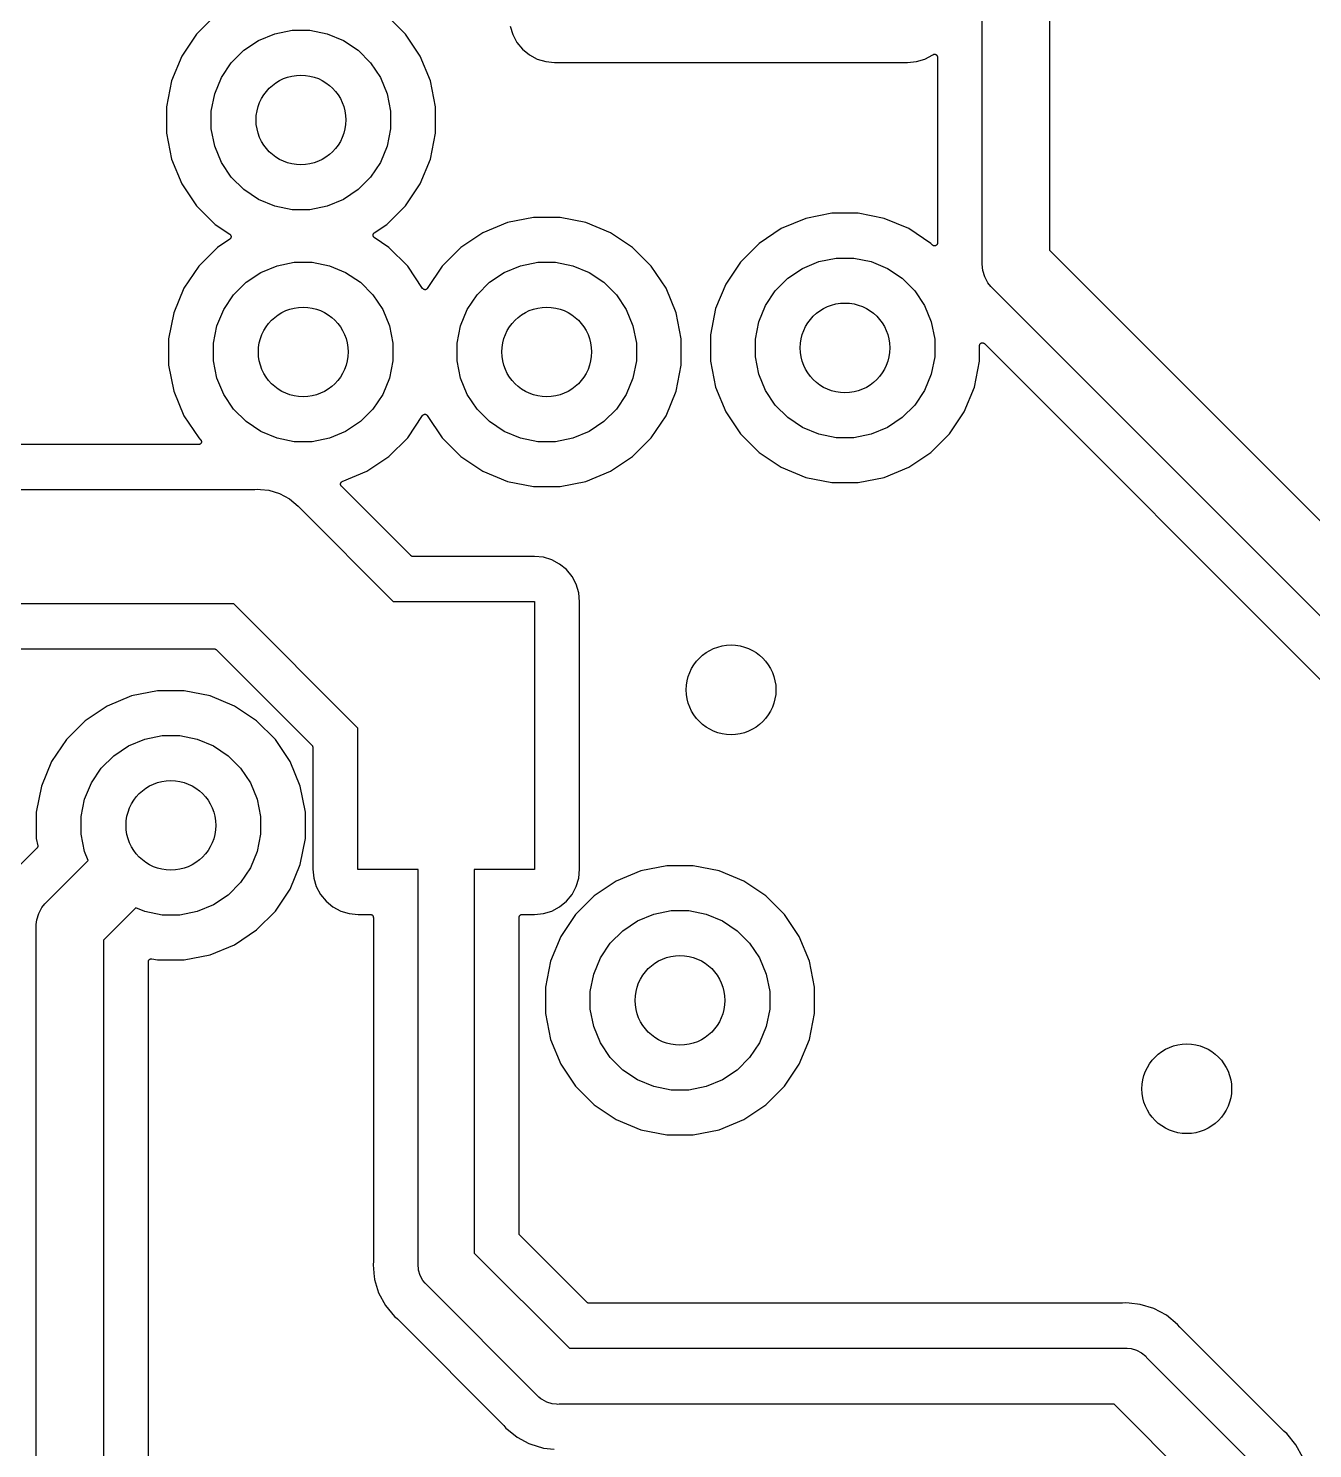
# Model space of a CAD drawing. Extents: x 5.16 to 6.06, y -3.88 to -2.24.
# Drawn here: x 5.4924 to 5.7179, y -3.1229 to -2.8737 of the extents above; entities that cross this region are included whole.
import ezdxf

# ---------------------------------------------------------------- set-up
doc = ezdxf.new("R2010")
doc.units = 0
doc.header["$MEASUREMENT"] = 0
doc.layers.add('BLACK', color=7, linetype='CONTINUOUS')

msp = doc.modelspace()

# ---------------------------------------------------------------- linework, layer by layer
at = {"layer": 'BLACK', "linetype": 'CONTINUOUS'}
for p, q in [((5.67171, -2.84921), (5.67171, -2.91256)), ((5.6599, -2.91472), (5.6599, -2.85137)), ((5.52523, -2.87138), (5.52194, -2.87467)), ((5.55864, -2.87467), (5.55535, -2.87138)), ((5.57704, -2.87328), (5.57749, -2.87476)), ((5.52194, -2.87467), (5.51936, -2.87854)), ((5.53025, -2.8775), (5.53283, -2.87578)), ((5.53283, -2.87578), (5.5357, -2.87459)), ((5.5357, -2.87459), (5.53874, -2.87398)), ((5.53874, -2.87398), (5.54184, -2.87398)), ((5.54184, -2.87398), (5.54489, -2.87459)), ((5.54489, -2.87459), (5.54775, -2.87578)), ((5.54775, -2.87578), (5.55033, -2.8775)), ((5.56123, -2.87854), (5.55864, -2.87467)), ((5.57749, -2.87476), (5.57822, -2.87613)), ((5.52806, -2.87969), (5.53025, -2.8775)), ((5.55033, -2.8775), (5.55252, -2.87969)), ((5.57822, -2.87613), (5.57921, -2.87733)), ((5.57921, -2.87733), (5.58041, -2.87831)), ((5.58041, -2.87831), (5.58178, -2.87904)), ((5.64983, -2.87904), (5.6512, -2.87831)), ((5.6512, -2.87831), (5.65121, -2.8783)), ((5.6512, -2.87831), (5.6512, -2.87831)), ((5.65121, -2.8783), (5.65123, -2.87829)), ((5.65123, -2.87829), (5.65125, -2.87828)), ((5.65125, -2.87828), (5.65127, -2.87826)), ((5.65127, -2.87826), (5.65129, -2.87825)), ((5.65129, -2.87825), (5.65131, -2.87824)), ((5.65131, -2.87824), (5.65133, -2.87823)), ((5.65133, -2.87823), (5.65136, -2.87822)), ((5.65136, -2.87822), (5.65138, -2.87821)), ((5.65138, -2.87821), (5.65141, -2.87821)), ((5.65141, -2.87821), (5.65143, -2.8782)), ((5.65143, -2.8782), (5.65145, -2.8782)), ((5.65145, -2.8782), (5.65148, -2.8782)), ((5.65148, -2.8782), (5.6515, -2.8782)), ((5.6515, -2.8782), (5.65153, -2.87819)), ((5.65153, -2.87819), (5.65155, -2.8782)), ((5.65155, -2.8782), (5.65158, -2.8782)), ((5.65158, -2.8782), (5.6516, -2.8782)), ((5.6516, -2.8782), (5.65162, -2.8782)), ((5.65162, -2.8782), (5.65165, -2.87821)), ((5.65165, -2.87821), (5.65167, -2.87822)), ((5.65167, -2.87822), (5.65169, -2.87823)), ((5.65169, -2.87823), (5.65172, -2.87823)), ((5.65172, -2.87823), (5.65174, -2.87824)), ((5.65174, -2.87824), (5.65176, -2.87825)), ((5.65176, -2.87825), (5.65178, -2.87827)), ((5.65178, -2.87827), (5.6518, -2.87828)), ((5.6518, -2.87828), (5.65182, -2.8783)), ((5.65182, -2.8783), (5.65184, -2.87831)), ((5.65184, -2.87831), (5.65186, -2.87833)), ((5.51936, -2.87854), (5.51758, -2.88284)), ((5.52634, -2.88227), (5.52806, -2.87969)), ((5.55252, -2.87969), (5.55425, -2.88227)), ((5.56301, -2.88284), (5.56123, -2.87854)), ((5.58178, -2.87904), (5.58326, -2.87949)), ((5.58326, -2.87949), (5.58483, -2.87965)), ((5.58483, -2.87965), (5.64678, -2.87965)), ((5.64678, -2.87965), (5.64835, -2.87949)), ((5.64835, -2.87949), (5.64983, -2.87904)), ((5.65186, -2.87833), (5.65188, -2.87834)), ((5.65188, -2.87834), (5.65189, -2.87836)), ((5.65189, -2.87836), (5.65191, -2.87838)), ((5.65191, -2.87838), (5.65193, -2.8784)), ((5.65193, -2.8784), (5.65194, -2.87842)), ((5.65194, -2.87842), (5.65195, -2.87844)), ((5.65195, -2.87844), (5.65197, -2.87846)), ((5.65197, -2.87846), (5.65198, -2.87848)), ((5.65198, -2.87848), (5.65199, -2.8785)), ((5.65199, -2.8785), (5.65199, -2.87853)), ((5.65199, -2.87853), (5.652, -2.87855)), ((5.652, -2.87855), (5.65201, -2.87858)), ((5.65201, -2.87858), (5.65201, -2.8786)), ((5.65201, -2.8786), (5.65202, -2.87862)), ((5.65202, -2.87862), (5.65202, -2.87865)), ((5.65202, -2.87865), (5.65202, -2.87867)), ((5.65202, -2.87867), (5.65202, -2.8787)), ((5.65202, -2.8787), (5.65202, -2.91133)), ((5.51758, -2.88284), (5.51667, -2.88741)), ((5.52515, -2.88514), (5.52634, -2.88227)), ((5.55425, -2.88227), (5.55543, -2.88514)), ((5.56391, -2.88741), (5.56301, -2.88284)), ((5.52454, -2.88818), (5.52515, -2.88514)), ((5.55543, -2.88514), (5.55604, -2.88818)), ((5.51667, -2.88741), (5.51667, -2.89206)), ((5.52454, -2.89128), (5.52454, -2.88818)), ((5.55604, -2.88818), (5.55604, -2.89128)), ((5.56391, -2.89206), (5.56391, -2.88741)), ((5.51667, -2.89206), (5.51758, -2.89662)), ((5.52515, -2.89433), (5.52454, -2.89128)), ((5.55604, -2.89128), (5.55543, -2.89433)), ((5.56301, -2.89662), (5.56391, -2.89206)), ((5.52634, -2.89719), (5.52515, -2.89433)), ((5.55543, -2.89433), (5.55425, -2.89719)), ((5.51758, -2.89662), (5.51936, -2.90092)), ((5.52806, -2.89977), (5.52634, -2.89719)), ((5.55425, -2.89719), (5.55252, -2.89977)), ((5.56123, -2.90092), (5.56301, -2.89662)), ((5.53025, -2.90196), (5.52806, -2.89977)), ((5.55252, -2.89977), (5.55033, -2.90196)), ((5.51936, -2.90092), (5.52194, -2.90479)), ((5.53283, -2.90369), (5.53025, -2.90196)), ((5.55033, -2.90196), (5.54775, -2.90369)), ((5.55864, -2.90479), (5.56123, -2.90092)), ((5.52194, -2.90479), (5.52523, -2.90808)), ((5.5357, -2.90488), (5.53283, -2.90369)), ((5.53874, -2.90548), (5.5357, -2.90488)), ((5.54184, -2.90548), (5.53874, -2.90548)), ((5.54489, -2.90488), (5.54184, -2.90548)), ((5.54775, -2.90369), (5.54489, -2.90488)), ((5.55535, -2.90808), (5.55864, -2.90479)), ((5.52523, -2.90808), (5.52781, -2.9098)), ((5.55317, -2.90954), (5.55535, -2.90808)), ((5.57655, -2.90773), (5.57225, -2.90951)), ((5.58111, -2.90682), (5.57655, -2.90773)), ((5.58577, -2.90682), (5.58111, -2.90682)), ((5.59033, -2.90773), (5.58577, -2.90682)), ((5.59463, -2.90951), (5.59033, -2.90773)), ((5.62891, -2.90702), (5.62461, -2.9088)), ((5.63348, -2.90611), (5.62891, -2.90702)), ((5.63813, -2.90611), (5.63348, -2.90611)), ((5.64269, -2.90702), (5.63813, -2.90611)), ((5.64699, -2.9088), (5.64269, -2.90702)), ((5.52781, -2.91064), (5.52563, -2.91209)), ((5.52781, -2.9098), (5.52781, -2.9098)), ((5.52781, -2.9098), (5.52781, -2.9098)), ((5.52781, -2.9098), (5.52781, -2.9098)), ((5.52781, -2.9098), (5.52781, -2.9098)), ((5.52781, -2.9098), (5.52785, -2.90983)), ((5.52784, -2.91061), (5.52781, -2.91064)), ((5.52781, -2.91064), (5.52781, -2.91064)), ((5.52781, -2.91064), (5.52781, -2.91064)), ((5.52781, -2.91064), (5.52781, -2.91064)), ((5.52788, -2.91058), (5.52784, -2.91061)), ((5.52785, -2.90983), (5.52789, -2.90987)), ((5.52791, -2.91054), (5.52788, -2.91057)), ((5.52788, -2.91057), (5.52788, -2.91057)), ((5.52788, -2.91057), (5.52788, -2.91058)), ((5.52789, -2.90987), (5.52789, -2.90987)), ((5.52789, -2.90987), (5.52789, -2.90987)), ((5.52789, -2.90987), (5.52791, -2.9099)), ((5.52791, -2.9099), (5.52795, -2.90994)), ((5.52794, -2.9105), (5.52791, -2.91054)), ((5.52795, -2.9105), (5.52794, -2.9105)), ((5.52795, -2.90994), (5.52795, -2.90994)), ((5.52795, -2.90994), (5.52795, -2.90994)), ((5.52795, -2.90994), (5.52797, -2.90998)), ((5.52797, -2.91046), (5.52795, -2.9105)), ((5.52795, -2.9105), (5.52795, -2.9105)), ((5.52797, -2.90998), (5.52799, -2.91003)), ((5.52799, -2.91041), (5.52797, -2.91046)), ((5.52799, -2.91003), (5.52799, -2.91003)), ((5.52799, -2.91003), (5.52799, -2.91003)), ((5.52799, -2.91003), (5.52801, -2.91007)), ((5.52801, -2.91037), (5.52799, -2.91041)), ((5.52799, -2.91041), (5.52799, -2.91041)), ((5.52799, -2.91041), (5.52799, -2.91041)), ((5.52801, -2.91007), (5.52802, -2.91012)), ((5.52802, -2.91032), (5.52801, -2.91037)), ((5.52802, -2.91012), (5.52802, -2.91012)), ((5.52802, -2.91012), (5.52802, -2.91013)), ((5.52802, -2.91013), (5.52803, -2.91018)), ((5.52803, -2.91027), (5.52802, -2.91032)), ((5.52802, -2.91032), (5.52802, -2.91032)), ((5.52802, -2.91032), (5.52802, -2.91032)), ((5.52803, -2.91018), (5.52803, -2.91022)), ((5.52803, -2.91022), (5.52803, -2.91022)), ((5.52803, -2.91022), (5.52803, -2.91022)), ((5.52803, -2.91022), (5.52803, -2.91027)), ((5.55295, -2.9099), (5.55296, -2.90986)), ((5.55295, -2.90995), (5.55295, -2.9099)), ((5.55295, -2.91), (5.55295, -2.90995)), ((5.55295, -2.90995), (5.55295, -2.90995)), ((5.55295, -2.90995), (5.55295, -2.90995)), ((5.55295, -2.91005), (5.55295, -2.91)), ((5.55296, -2.91005), (5.55295, -2.91005)), ((5.55296, -2.90985), (5.55297, -2.9098)), ((5.55296, -2.90986), (5.55296, -2.90985)), ((5.55296, -2.90985), (5.55296, -2.90985)), ((5.55297, -2.9101), (5.55296, -2.91005)), ((5.55296, -2.91005), (5.55296, -2.91005)), ((5.55297, -2.9098), (5.55298, -2.90976)), ((5.55298, -2.91014), (5.55297, -2.9101)), ((5.55298, -2.90976), (5.55299, -2.90976)), ((5.55301, -2.91019), (5.55298, -2.91014)), ((5.55298, -2.91014), (5.55298, -2.91014)), ((5.55298, -2.91014), (5.55298, -2.91014)), ((5.55299, -2.90976), (5.55301, -2.90972)), ((5.55299, -2.90976), (5.55299, -2.90976)), ((5.55301, -2.90972), (5.55303, -2.90968)), ((5.55303, -2.91023), (5.55301, -2.91019)), ((5.55303, -2.90967), (5.55307, -2.90963)), ((5.55303, -2.90968), (5.55303, -2.90967)), ((5.55303, -2.90967), (5.55303, -2.90967)), ((5.55306, -2.91027), (5.55303, -2.91023)), ((5.55303, -2.91023), (5.55303, -2.91023)), ((5.55303, -2.91023), (5.55303, -2.91023)), ((5.55309, -2.91031), (5.55306, -2.91027)), ((5.55307, -2.90963), (5.55309, -2.9096)), ((5.55309, -2.9096), (5.55309, -2.9096)), ((5.55309, -2.9096), (5.5531, -2.9096)), ((5.55313, -2.91034), (5.55309, -2.91031)), ((5.55309, -2.91031), (5.55309, -2.91031)), ((5.55309, -2.91031), (5.55309, -2.91031)), ((5.5531, -2.9096), (5.55314, -2.90956)), ((5.55316, -2.91037), (5.55313, -2.91034)), ((5.55314, -2.90956), (5.55317, -2.90954)), ((5.55317, -2.91037), (5.55316, -2.91037)), ((5.55317, -2.90954), (5.55317, -2.90954)), ((5.55317, -2.90954), (5.55317, -2.90954)), ((5.55317, -2.90954), (5.55317, -2.90954)), ((5.55574, -2.91209), (5.55317, -2.91037)), ((5.55317, -2.91037), (5.55317, -2.91037)), ((5.55317, -2.91037), (5.55317, -2.91037)), ((5.55317, -2.91037), (5.55317, -2.91037)), ((5.57225, -2.90951), (5.56838, -2.91209)), ((5.5985, -2.91209), (5.59463, -2.90951)), ((5.62461, -2.9088), (5.62075, -2.91138)), ((5.65086, -2.91138), (5.64699, -2.9088)), ((5.52563, -2.91209), (5.52234, -2.91538)), ((5.55903, -2.91538), (5.55574, -2.91209)), ((5.56838, -2.91209), (5.56509, -2.91538)), ((5.60179, -2.91538), (5.5985, -2.91209)), ((5.62075, -2.91138), (5.61745, -2.91467)), ((5.65117, -2.91169), (5.65086, -2.91138)), ((5.6512, -2.91172), (5.65117, -2.91169)), ((5.65124, -2.91175), (5.6512, -2.91172)), ((5.65128, -2.91177), (5.65124, -2.91175)), ((5.65124, -2.91175), (5.65124, -2.91175)), ((5.65124, -2.91175), (5.65124, -2.91175)), ((5.65133, -2.9118), (5.65128, -2.91177)), ((5.65137, -2.91181), (5.65133, -2.9118)), ((5.65133, -2.9118), (5.65133, -2.9118)), ((5.65133, -2.9118), (5.65133, -2.9118)), ((5.65142, -2.91183), (5.65137, -2.91181)), ((5.65147, -2.91183), (5.65142, -2.91183)), ((5.65142, -2.91183), (5.65142, -2.91183)), ((5.65142, -2.91183), (5.65142, -2.91183)), ((5.65152, -2.91184), (5.65147, -2.91183)), ((5.65157, -2.91183), (5.65152, -2.91184)), ((5.65152, -2.91184), (5.65152, -2.91184)), ((5.65152, -2.91184), (5.65152, -2.91184)), ((5.65162, -2.91183), (5.65157, -2.91183)), ((5.65166, -2.91181), (5.65162, -2.91183)), ((5.65162, -2.91183), (5.65162, -2.91183)), ((5.65162, -2.91183), (5.65162, -2.91183)), ((5.65171, -2.9118), (5.65166, -2.91181)), ((5.65176, -2.91178), (5.65171, -2.9118)), ((5.65171, -2.9118), (5.65171, -2.9118)), ((5.65171, -2.9118), (5.65171, -2.9118)), ((5.6518, -2.91175), (5.65176, -2.91178)), ((5.65183, -2.91172), (5.6518, -2.91175)), ((5.6518, -2.91175), (5.6518, -2.91175)), ((5.6518, -2.91175), (5.6518, -2.91175)), ((5.65187, -2.91169), (5.65183, -2.91172)), ((5.6519, -2.91166), (5.65187, -2.91169)), ((5.65187, -2.91169), (5.65187, -2.91169)), ((5.65187, -2.91169), (5.65187, -2.91169)), ((5.65194, -2.91162), (5.6519, -2.91166)), ((5.65196, -2.91158), (5.65194, -2.91162)), ((5.65194, -2.91162), (5.65194, -2.91162)), ((5.65194, -2.91162), (5.65194, -2.91162)), ((5.65198, -2.91153), (5.65196, -2.91158)), ((5.652, -2.91149), (5.65198, -2.91153)), ((5.65198, -2.91153), (5.65198, -2.91153)), ((5.65198, -2.91153), (5.65198, -2.91153)), ((5.65201, -2.91144), (5.652, -2.91149)), ((5.65202, -2.91139), (5.65201, -2.91144)), ((5.65201, -2.91144), (5.65201, -2.91144)), ((5.65201, -2.91144), (5.65201, -2.91144)), ((5.65202, -2.91133), (5.65202, -2.91134)), ((5.65202, -2.91134), (5.65202, -2.91134)), ((5.65202, -2.91134), (5.65202, -2.91134)), ((5.65202, -2.91134), (5.65202, -2.91134)), ((5.65202, -2.91134), (5.65202, -2.91139)), ((5.67171, -2.91256), (5.73297, -2.97383)), ((5.52234, -2.91538), (5.51975, -2.91925)), ((5.53323, -2.91649), (5.53609, -2.9153)), ((5.53609, -2.9153), (5.53913, -2.91469)), ((5.53913, -2.91469), (5.54224, -2.91469)), ((5.54224, -2.91469), (5.54528, -2.9153)), ((5.54528, -2.9153), (5.54814, -2.91649)), ((5.56165, -2.91929), (5.55903, -2.91538)), ((5.56509, -2.91538), (5.56248, -2.91929)), ((5.57598, -2.91649), (5.57885, -2.9153)), ((5.57885, -2.9153), (5.58189, -2.91469)), ((5.58189, -2.91469), (5.58499, -2.91469)), ((5.58499, -2.91469), (5.58803, -2.9153)), ((5.58803, -2.9153), (5.5909, -2.91649)), ((5.60438, -2.91925), (5.60179, -2.91538)), ((5.61745, -2.91467), (5.61487, -2.91854)), ((5.62834, -2.91578), (5.63121, -2.91459)), ((5.63121, -2.91459), (5.63425, -2.91398)), ((5.63425, -2.91398), (5.63735, -2.91398)), ((5.63735, -2.91398), (5.6404, -2.91459)), ((5.6404, -2.91459), (5.64326, -2.91578)), ((5.65987, -2.91501), (5.6599, -2.91472)), ((5.65998, -2.91617), (5.65987, -2.91501)), ((5.53065, -2.91821), (5.53323, -2.91649)), ((5.54814, -2.91649), (5.55072, -2.91821)), ((5.5734, -2.91821), (5.57598, -2.91649)), ((5.5909, -2.91649), (5.59348, -2.91821)), ((5.62357, -2.91969), (5.62576, -2.9175)), ((5.62576, -2.9175), (5.62834, -2.91578)), ((5.64326, -2.91578), (5.64584, -2.9175)), ((5.64584, -2.9175), (5.64804, -2.91969)), ((5.66032, -2.91728), (5.65998, -2.91617)), ((5.66087, -2.9183), (5.66032, -2.91728)), ((5.51975, -2.91925), (5.51797, -2.92355)), ((5.52673, -2.92298), (5.52845, -2.9204)), ((5.52845, -2.9204), (5.53065, -2.91821)), ((5.55072, -2.91821), (5.55292, -2.9204)), ((5.55292, -2.9204), (5.55464, -2.92298)), ((5.56167, -2.91933), (5.56165, -2.91929)), ((5.56171, -2.91937), (5.56167, -2.91933)), ((5.56174, -2.91939), (5.56171, -2.91937)), ((5.56171, -2.91937), (5.56171, -2.91937)), ((5.56171, -2.91937), (5.56171, -2.91937)), ((5.56178, -2.91943), (5.56174, -2.91939)), ((5.56182, -2.91945), (5.56178, -2.91943)), ((5.56178, -2.91943), (5.56178, -2.91943)), ((5.56178, -2.91943), (5.56178, -2.91943)), ((5.56187, -2.91948), (5.56182, -2.91945)), ((5.56191, -2.91949), (5.56187, -2.91948)), ((5.56187, -2.91948), (5.56187, -2.91948)), ((5.56187, -2.91948), (5.56187, -2.91948)), ((5.56196, -2.9195), (5.56191, -2.91949)), ((5.56196, -2.91951), (5.56196, -2.9195)), ((5.56196, -2.9195), (5.56196, -2.9195)), ((5.56201, -2.91951), (5.56196, -2.91951)), ((5.56206, -2.91952), (5.56201, -2.91951)), ((5.56211, -2.91951), (5.56206, -2.91952)), ((5.56206, -2.91952), (5.56206, -2.91952)), ((5.56206, -2.91952), (5.56206, -2.91952)), ((5.56216, -2.91951), (5.56211, -2.91951)), ((5.5622, -2.91949), (5.56216, -2.91951)), ((5.56216, -2.91951), (5.56216, -2.91951)), ((5.56216, -2.91951), (5.56216, -2.91951)), ((5.56225, -2.91948), (5.5622, -2.91949)), ((5.56229, -2.91946), (5.56225, -2.91948)), ((5.56225, -2.91948), (5.56225, -2.91948)), ((5.56225, -2.91948), (5.56225, -2.91948)), ((5.56234, -2.91943), (5.56229, -2.91946)), ((5.56238, -2.9194), (5.56234, -2.91943)), ((5.56234, -2.91943), (5.56234, -2.91943)), ((5.56234, -2.91943), (5.56234, -2.91943)), ((5.56241, -2.91937), (5.56238, -2.9194)), ((5.56242, -2.91937), (5.56241, -2.91937)), ((5.56241, -2.91937), (5.56241, -2.91937)), ((5.56244, -2.91934), (5.56242, -2.91937)), ((5.56248, -2.9193), (5.56244, -2.91934)), ((5.56248, -2.91929), (5.56248, -2.9193)), ((5.56949, -2.92298), (5.57121, -2.9204)), ((5.57121, -2.9204), (5.5734, -2.91821)), ((5.59348, -2.91821), (5.59567, -2.9204)), ((5.59567, -2.9204), (5.5974, -2.92298)), ((5.60616, -2.92355), (5.60438, -2.91925)), ((5.61487, -2.91854), (5.61309, -2.92284)), ((5.62185, -2.92227), (5.62357, -2.91969)), ((5.64804, -2.91969), (5.64976, -2.92227)), ((5.66142, -2.91898), (5.66087, -2.9183)), ((5.66161, -2.9192), (5.66142, -2.91898)), ((5.66142, -2.91898), (5.66142, -2.91898)), ((5.66183, -2.91939), (5.66161, -2.9192)), ((5.72615, -2.9837), (5.66183, -2.91939)), ((5.52554, -2.92585), (5.52673, -2.92298)), ((5.55464, -2.92298), (5.55583, -2.92585)), ((5.5683, -2.92585), (5.56949, -2.92298)), ((5.5974, -2.92298), (5.59858, -2.92585)), ((5.61309, -2.92284), (5.61218, -2.92741)), ((5.62066, -2.92514), (5.62185, -2.92227)), ((5.64976, -2.92227), (5.65095, -2.92514)), ((5.51797, -2.92355), (5.51706, -2.92811)), ((5.60706, -2.92811), (5.60616, -2.92355)), ((5.62006, -2.92818), (5.62066, -2.92514)), ((5.65095, -2.92514), (5.65155, -2.92818)), ((5.51706, -2.92811), (5.51706, -2.93277)), ((5.52494, -2.92889), (5.52554, -2.92585)), ((5.55583, -2.92585), (5.55643, -2.92889)), ((5.56769, -2.92889), (5.5683, -2.92585)), ((5.59858, -2.92585), (5.59919, -2.92889)), ((5.60706, -2.93277), (5.60706, -2.92811)), ((5.61218, -2.92741), (5.61218, -2.93206)), ((5.52494, -2.93199), (5.52494, -2.92889)), ((5.55643, -2.92889), (5.55643, -2.93199)), ((5.56769, -2.93199), (5.56769, -2.92889)), ((5.59919, -2.92889), (5.59919, -2.93199)), ((5.62006, -2.93128), (5.62006, -2.92818)), ((5.65155, -2.92818), (5.65155, -2.93128)), ((5.65943, -2.92928), (5.65944, -2.92923)), ((5.65943, -2.92932), (5.65943, -2.92928)), ((5.65943, -2.92933), (5.65943, -2.92932)), ((5.65943, -2.92932), (5.65943, -2.92932)), ((5.65943, -2.92932), (5.65943, -2.92932)), ((5.65943, -2.92932), (5.65943, -2.92932)), ((5.65943, -2.93206), (5.65943, -2.92933)), ((5.65944, -2.92922), (5.65945, -2.92918)), ((5.65944, -2.92923), (5.65944, -2.92922)), ((5.65944, -2.92923), (5.65944, -2.92923)), ((5.65945, -2.92918), (5.65947, -2.92913)), ((5.65947, -2.92913), (5.65949, -2.92909)), ((5.65947, -2.92913), (5.65947, -2.92913)), ((5.65947, -2.92913), (5.65947, -2.92913)), ((5.65949, -2.92909), (5.65951, -2.92905)), ((5.65951, -2.92905), (5.65954, -2.92901)), ((5.65951, -2.92905), (5.65951, -2.92905)), ((5.65951, -2.92905), (5.65951, -2.92905)), ((5.65954, -2.92901), (5.65958, -2.92897)), ((5.65958, -2.92897), (5.65961, -2.92894)), ((5.65958, -2.92897), (5.65958, -2.92897)), ((5.65958, -2.92897), (5.65958, -2.92897)), ((5.65961, -2.92894), (5.65965, -2.92891)), ((5.65965, -2.92891), (5.65969, -2.92889)), ((5.65965, -2.92891), (5.65965, -2.92891)), ((5.65965, -2.92891), (5.65965, -2.92891)), ((5.65969, -2.92889), (5.65974, -2.92886)), ((5.65974, -2.92886), (5.65978, -2.92885)), ((5.65974, -2.92886), (5.65974, -2.92886)), ((5.65974, -2.92886), (5.65974, -2.92886)), ((5.65978, -2.92885), (5.65983, -2.92884)), ((5.65983, -2.92884), (5.65988, -2.92883)), ((5.65983, -2.92884), (5.65983, -2.92884)), ((5.65983, -2.92884), (5.65983, -2.92884)), ((5.65988, -2.92883), (5.65993, -2.92883)), ((5.65993, -2.92883), (5.65993, -2.92883)), ((5.65993, -2.92883), (5.65993, -2.92883)), ((5.65993, -2.92883), (5.65998, -2.92883)), ((5.65998, -2.92883), (5.66003, -2.92884)), ((5.66003, -2.92884), (5.66003, -2.92884)), ((5.66003, -2.92884), (5.66003, -2.92884)), ((5.66003, -2.92884), (5.66008, -2.92885)), ((5.66008, -2.92885), (5.66012, -2.92887)), ((5.66012, -2.92887), (5.66012, -2.92887)), ((5.66012, -2.92887), (5.66012, -2.92887)), ((5.66012, -2.92887), (5.66016, -2.92889)), ((5.66016, -2.92889), (5.66021, -2.92891)), ((5.66021, -2.92891), (5.66021, -2.92891)), ((5.66021, -2.92891), (5.66021, -2.92891)), ((5.66021, -2.92891), (5.66024, -2.92894)), ((5.66024, -2.92894), (5.66028, -2.92897)), ((5.66028, -2.92897), (5.72029, -2.98898)), ((5.51706, -2.93277), (5.51797, -2.93733)), ((5.52554, -2.93503), (5.52494, -2.93199)), ((5.55643, -2.93199), (5.55583, -2.93503)), ((5.5683, -2.93503), (5.56769, -2.93199)), ((5.59919, -2.93199), (5.59858, -2.93503)), ((5.60616, -2.93733), (5.60706, -2.93277)), ((5.61218, -2.93206), (5.61309, -2.93662)), ((5.62066, -2.93433), (5.62006, -2.93128)), ((5.65155, -2.93128), (5.65095, -2.93433)), ((5.65852, -2.93662), (5.65943, -2.93206)), ((5.52673, -2.9379), (5.52554, -2.93503)), ((5.55583, -2.93503), (5.55464, -2.9379)), ((5.56949, -2.9379), (5.5683, -2.93503)), ((5.59858, -2.93503), (5.5974, -2.9379)), ((5.62185, -2.93719), (5.62066, -2.93433)), ((5.65095, -2.93433), (5.64976, -2.93719)), ((5.51797, -2.93733), (5.51975, -2.94163)), ((5.52845, -2.94048), (5.52673, -2.9379)), ((5.55464, -2.9379), (5.55292, -2.94048)), ((5.57121, -2.94048), (5.56949, -2.9379)), ((5.5974, -2.9379), (5.59567, -2.94048)), ((5.60438, -2.94163), (5.60616, -2.93733)), ((5.61309, -2.93662), (5.61487, -2.94092)), ((5.62357, -2.93977), (5.62185, -2.93719)), ((5.64976, -2.93719), (5.64804, -2.93977)), ((5.65674, -2.94092), (5.65852, -2.93662)), ((5.53065, -2.94267), (5.52845, -2.94048)), ((5.55292, -2.94048), (5.55072, -2.94267)), ((5.5734, -2.94267), (5.57121, -2.94048)), ((5.59567, -2.94048), (5.59348, -2.94267)), ((5.62576, -2.94196), (5.62357, -2.93977)), ((5.64804, -2.93977), (5.64584, -2.94196)), ((5.51975, -2.94163), (5.52234, -2.9455)), ((5.53323, -2.9444), (5.53065, -2.94267)), ((5.55072, -2.94267), (5.54814, -2.9444)), ((5.55903, -2.9455), (5.56165, -2.94159)), ((5.56165, -2.94158), (5.56168, -2.94154)), ((5.56165, -2.94159), (5.56165, -2.94158)), ((5.56168, -2.94154), (5.56171, -2.94151)), ((5.56171, -2.94151), (5.56175, -2.94148)), ((5.56171, -2.94151), (5.56171, -2.94151)), ((5.56171, -2.94151), (5.56171, -2.94151)), ((5.56175, -2.94148), (5.56179, -2.94145)), ((5.56179, -2.94145), (5.56182, -2.94143)), ((5.56179, -2.94145), (5.56179, -2.94145)), ((5.56179, -2.94145), (5.56179, -2.94145)), ((5.56182, -2.94143), (5.56187, -2.9414)), ((5.56187, -2.9414), (5.56188, -2.9414)), ((5.56188, -2.9414), (5.56192, -2.94139)), ((5.56188, -2.9414), (5.56188, -2.9414)), ((5.56192, -2.94139), (5.56197, -2.94138)), ((5.56197, -2.94138), (5.56202, -2.94137)), ((5.56197, -2.94138), (5.56197, -2.94138)), ((5.56197, -2.94138), (5.56197, -2.94138)), ((5.56202, -2.94137), (5.56207, -2.94137)), ((5.56207, -2.94137), (5.56207, -2.94137)), ((5.56207, -2.94137), (5.56207, -2.94137)), ((5.56207, -2.94137), (5.56212, -2.94137)), ((5.56212, -2.94137), (5.56216, -2.94138)), ((5.56216, -2.94138), (5.56216, -2.94138)), ((5.56216, -2.94138), (5.56217, -2.94138)), ((5.56217, -2.94138), (5.56221, -2.94139)), ((5.56221, -2.94139), (5.56226, -2.94141)), ((5.56226, -2.94141), (5.56226, -2.94141)), ((5.56226, -2.94141), (5.56226, -2.94141)), ((5.56226, -2.94141), (5.5623, -2.94143)), ((5.5623, -2.94143), (5.56234, -2.94145)), ((5.56234, -2.94145), (5.56234, -2.94145)), ((5.56234, -2.94145), (5.56235, -2.94145)), ((5.56235, -2.94145), (5.56238, -2.94148)), ((5.56238, -2.94148), (5.56242, -2.94151)), ((5.56242, -2.94151), (5.56242, -2.94152)), ((5.56242, -2.94152), (5.56242, -2.94152)), ((5.56242, -2.94152), (5.56245, -2.94155)), ((5.56245, -2.94155), (5.56248, -2.94159)), ((5.56248, -2.94159), (5.56509, -2.9455)), ((5.57598, -2.9444), (5.5734, -2.94267)), ((5.59348, -2.94267), (5.5909, -2.9444)), ((5.60179, -2.9455), (5.60438, -2.94163)), ((5.61487, -2.94092), (5.61745, -2.94479)), ((5.62834, -2.94369), (5.62576, -2.94196)), ((5.64584, -2.94196), (5.64326, -2.94369)), ((5.65415, -2.94479), (5.65674, -2.94092)), ((5.52234, -2.9455), (5.52268, -2.94584)), ((5.53609, -2.94558), (5.53323, -2.9444)), ((5.53913, -2.94619), (5.53609, -2.94558)), ((5.54528, -2.94558), (5.54224, -2.94619)), ((5.54814, -2.9444), (5.54528, -2.94558)), ((5.55574, -2.94879), (5.55903, -2.9455)), ((5.56509, -2.9455), (5.56838, -2.94879)), ((5.57885, -2.94558), (5.57598, -2.9444)), ((5.58189, -2.94619), (5.57885, -2.94558)), ((5.58803, -2.94558), (5.58499, -2.94619)), ((5.5909, -2.9444), (5.58803, -2.94558)), ((5.5985, -2.94879), (5.60179, -2.9455)), ((5.61745, -2.94479), (5.62075, -2.94808)), ((5.63121, -2.94488), (5.62834, -2.94369)), ((5.63425, -2.94548), (5.63121, -2.94488)), ((5.63735, -2.94548), (5.63425, -2.94548)), ((5.6404, -2.94488), (5.63735, -2.94548)), ((5.64326, -2.94369), (5.6404, -2.94488)), ((5.65086, -2.94808), (5.65415, -2.94479)), ((5.52233, -2.9467), (5.43829, -2.9467)), ((5.52237, -2.9467), (5.52233, -2.9467)), ((5.52242, -2.94669), (5.52237, -2.9467)), ((5.52247, -2.94668), (5.52242, -2.94669)), ((5.52242, -2.94669), (5.52242, -2.94669)), ((5.52242, -2.94669), (5.52242, -2.94669)), ((5.52252, -2.94666), (5.52247, -2.94668)), ((5.52256, -2.94664), (5.52252, -2.94666)), ((5.52252, -2.94666), (5.52252, -2.94666)), ((5.52252, -2.94666), (5.52252, -2.94666)), ((5.5226, -2.94662), (5.52256, -2.94664)), ((5.52264, -2.94659), (5.5226, -2.94662)), ((5.5226, -2.94662), (5.5226, -2.94662)), ((5.5226, -2.94662), (5.5226, -2.94662)), ((5.52268, -2.94656), (5.52264, -2.94659)), ((5.52268, -2.94584), (5.52269, -2.94585)), ((5.52271, -2.94651), (5.52268, -2.94656)), ((5.52268, -2.94656), (5.52268, -2.94656)), ((5.52268, -2.94656), (5.52268, -2.94656)), ((5.52269, -2.94585), (5.52272, -2.94589)), ((5.52274, -2.94648), (5.52271, -2.94651)), ((5.52272, -2.94589), (5.52275, -2.94592)), ((5.52277, -2.94643), (5.52274, -2.94648)), ((5.52274, -2.94648), (5.52274, -2.94648)), ((5.52274, -2.94648), (5.52274, -2.94648)), ((5.52275, -2.94592), (5.52275, -2.94592)), ((5.52275, -2.94592), (5.52275, -2.94593)), ((5.52275, -2.94593), (5.52277, -2.94597)), ((5.52277, -2.94597), (5.52279, -2.94601)), ((5.52279, -2.94639), (5.52277, -2.94643)), ((5.52279, -2.94601), (5.52279, -2.94601)), ((5.52279, -2.94601), (5.52279, -2.94601)), ((5.52279, -2.94601), (5.5228, -2.94605)), ((5.52281, -2.94634), (5.52279, -2.94639)), ((5.52279, -2.94639), (5.52279, -2.94639)), ((5.52279, -2.94639), (5.52279, -2.94639)), ((5.5228, -2.94605), (5.52282, -2.9461)), ((5.52282, -2.9463), (5.52281, -2.94634)), ((5.52282, -2.9461), (5.52282, -2.94611)), ((5.52282, -2.94611), (5.52282, -2.94611)), ((5.52282, -2.94611), (5.52282, -2.94616)), ((5.52282, -2.94616), (5.52283, -2.9462)), ((5.52283, -2.9462), (5.52282, -2.94625)), ((5.52282, -2.94625), (5.52282, -2.9463)), ((5.52282, -2.9463), (5.52282, -2.9463)), ((5.52282, -2.9463), (5.52282, -2.9463)), ((5.52283, -2.9462), (5.52283, -2.9462)), ((5.52283, -2.9462), (5.52283, -2.9462)), ((5.54224, -2.94619), (5.53913, -2.94619)), ((5.58499, -2.94619), (5.58189, -2.94619)), ((5.62075, -2.94808), (5.62461, -2.95067)), ((5.64699, -2.95067), (5.65086, -2.94808)), ((5.55187, -2.95137), (5.55574, -2.94879)), ((5.56838, -2.94879), (5.57225, -2.95137)), ((5.59463, -2.95137), (5.5985, -2.94879)), ((5.54755, -2.95316), (5.55187, -2.95137)), ((5.57225, -2.95137), (5.57655, -2.95316)), ((5.59033, -2.95316), (5.59463, -2.95137)), ((5.62461, -2.95067), (5.62891, -2.95245)), ((5.62891, -2.95245), (5.63348, -2.95335)), ((5.63813, -2.95335), (5.64269, -2.95245)), ((5.64269, -2.95245), (5.64699, -2.95067)), ((5.43025, -2.95457), (5.53219, -2.95457)), ((5.53219, -2.95457), (5.53269, -2.95453)), ((5.53269, -2.95453), (5.53318, -2.95457)), ((5.53318, -2.95457), (5.53318, -2.95457)), ((5.53318, -2.95457), (5.53465, -2.95472)), ((5.53465, -2.95472), (5.53655, -2.95529)), ((5.53655, -2.95529), (5.53829, -2.95623)), ((5.54724, -2.95362), (5.54725, -2.95358)), ((5.54724, -2.95363), (5.54724, -2.95362)), ((5.54725, -2.95367), (5.54724, -2.95363)), ((5.54724, -2.95363), (5.54724, -2.95363)), ((5.54725, -2.95353), (5.54727, -2.95348)), ((5.54725, -2.95358), (5.54725, -2.95353)), ((5.54725, -2.95353), (5.54725, -2.95353)), ((5.54725, -2.95353), (5.54725, -2.95353)), ((5.54725, -2.95372), (5.54725, -2.95367)), ((5.54726, -2.95377), (5.54725, -2.95372)), ((5.54725, -2.95372), (5.54725, -2.95372)), ((5.54725, -2.95372), (5.54725, -2.95372)), ((5.54728, -2.95382), (5.54726, -2.95377)), ((5.54727, -2.95348), (5.54728, -2.95344)), ((5.54728, -2.95343), (5.54731, -2.95339)), ((5.54728, -2.95344), (5.54728, -2.95343)), ((5.54728, -2.95343), (5.54728, -2.95343)), ((5.5473, -2.95386), (5.54728, -2.95382)), ((5.54728, -2.95382), (5.54728, -2.95382)), ((5.54728, -2.95382), (5.54728, -2.95382)), ((5.54732, -2.9539), (5.5473, -2.95386)), ((5.54731, -2.95339), (5.54733, -2.95335)), ((5.54735, -2.95394), (5.54732, -2.9539)), ((5.54732, -2.9539), (5.54732, -2.9539)), ((5.54732, -2.9539), (5.54732, -2.9539)), ((5.54733, -2.95335), (5.54736, -2.95331)), ((5.54733, -2.95335), (5.54733, -2.95335)), ((5.54733, -2.95335), (5.54733, -2.95335)), ((5.54738, -2.95398), (5.54735, -2.95394)), ((5.54736, -2.95331), (5.54739, -2.95327)), ((5.54739, -2.95398), (5.54738, -2.95398)), ((5.54739, -2.95327), (5.54743, -2.95324)), ((5.54739, -2.95327), (5.54739, -2.95327)), ((5.54739, -2.95327), (5.54739, -2.95327)), ((5.55958, -2.96617), (5.54739, -2.95398)), ((5.54743, -2.95324), (5.54747, -2.95321)), ((5.54747, -2.95321), (5.54752, -2.95318)), ((5.54747, -2.95321), (5.54747, -2.95321)), ((5.54747, -2.95321), (5.54747, -2.95321)), ((5.54752, -2.95318), (5.54755, -2.95317)), ((5.54755, -2.95317), (5.54755, -2.95316)), ((5.54755, -2.95316), (5.54755, -2.95316)), ((5.54755, -2.95316), (5.54755, -2.95316)), ((5.57655, -2.95316), (5.58111, -2.95406)), ((5.58111, -2.95406), (5.58577, -2.95406)), ((5.58577, -2.95406), (5.59033, -2.95316)), ((5.63348, -2.95335), (5.63813, -2.95335)), ((5.53829, -2.95623), (5.53982, -2.95748)), ((5.53982, -2.95748), (5.54013, -2.95786)), ((5.54013, -2.95786), (5.5565, -2.97423)), ((5.55961, -2.9662), (5.55958, -2.96617)), ((5.55965, -2.96623), (5.55961, -2.9662)), ((5.55969, -2.96625), (5.55965, -2.96623)), ((5.55965, -2.96623), (5.55965, -2.96623)), ((5.55965, -2.96623), (5.55965, -2.96623)), ((5.55973, -2.96628), (5.55969, -2.96625)), ((5.55974, -2.96628), (5.55973, -2.96628)), ((5.55978, -2.96629), (5.55974, -2.96628)), ((5.55974, -2.96628), (5.55974, -2.96628)), ((5.55983, -2.96631), (5.55978, -2.96629)), ((5.55988, -2.96631), (5.55983, -2.96631)), ((5.55983, -2.96631), (5.55983, -2.96631)), ((5.55983, -2.96631), (5.55983, -2.96631)), ((5.55992, -2.96632), (5.55988, -2.96631)), ((5.55993, -2.96632), (5.55992, -2.96632)), ((5.58128, -2.96632), (5.55993, -2.96632)), ((5.58285, -2.96647), (5.58128, -2.96632)), ((5.58433, -2.96692), (5.58285, -2.96647)), ((5.5857, -2.96765), (5.58433, -2.96692)), ((5.5869, -2.96864), (5.5857, -2.96765)), ((5.58788, -2.96984), (5.5869, -2.96864)), ((5.58861, -2.9712), (5.58788, -2.96984)), ((5.58906, -2.97269), (5.58861, -2.9712)), ((5.58922, -2.97426), (5.58906, -2.97269)), ((5.52853, -2.97465), (5.43025, -2.97465)), ((5.5503, -2.99643), (5.52853, -2.97465)), ((5.5565, -2.97423), (5.5813, -2.97423)), ((5.5813, -2.97423), (5.5813, -3.02123)), ((5.58922, -3.02121), (5.58922, -2.97426)), ((5.44026, -2.98253), (5.52506, -2.98253)), ((5.52506, -2.98253), (5.52506, -2.98253)), ((5.52506, -2.98253), (5.52511, -2.98253)), ((5.52511, -2.98253), (5.52516, -2.98254)), ((5.52516, -2.98254), (5.52516, -2.98254)), ((5.52516, -2.98254), (5.52516, -2.98254)), ((5.52516, -2.98254), (5.5252, -2.98255)), ((5.5252, -2.98255), (5.52525, -2.98257)), ((5.52525, -2.98257), (5.52525, -2.98257)), ((5.52525, -2.98257), (5.52526, -2.98257)), ((5.52526, -2.98257), (5.5253, -2.98259)), ((5.5253, -2.98259), (5.52534, -2.98261)), ((5.52534, -2.98261), (5.52534, -2.98261)), ((5.52534, -2.98261), (5.52534, -2.98262)), ((5.52534, -2.98262), (5.52538, -2.98264)), ((5.52538, -2.98264), (5.52541, -2.98267)), ((5.52541, -2.98267), (5.54224, -2.9995)), ((5.51513, -2.98989), (5.51057, -2.9908)), ((5.51978, -2.98989), (5.51513, -2.98989)), ((5.52435, -2.9908), (5.51978, -2.98989)), ((5.50627, -2.99258), (5.5024, -2.99516)), ((5.51057, -2.9908), (5.50627, -2.99258)), ((5.52865, -2.99258), (5.52435, -2.9908)), ((5.53252, -2.99516), (5.52865, -2.99258)), ((5.5024, -2.99516), (5.49911, -2.99845)), ((5.53581, -2.99845), (5.53252, -2.99516)), ((5.51286, -2.99837), (5.51591, -2.99776)), ((5.51591, -2.99776), (5.51901, -2.99776)), ((5.51901, -2.99776), (5.52205, -2.99837)), ((5.5503, -3.02123), (5.5503, -2.99643)), ((5.49911, -2.99845), (5.49652, -3.00232)), ((5.50742, -3.00128), (5.51, -2.99956)), ((5.51, -2.99956), (5.51286, -2.99837)), ((5.52205, -2.99837), (5.52492, -2.99956)), ((5.52492, -2.99956), (5.5275, -3.00128)), ((5.53839, -3.00232), (5.53581, -2.99845)), ((5.54224, -2.9995), (5.54225, -2.99951)), ((5.54225, -2.99951), (5.54228, -2.99955)), ((5.54228, -2.99955), (5.54231, -2.99958)), ((5.54231, -2.99958), (5.54231, -2.99958)), ((5.54231, -2.99958), (5.54231, -2.99959)), ((5.54231, -2.99959), (5.54233, -2.99963)), ((5.54233, -2.99963), (5.54235, -2.99967)), ((5.54235, -2.99967), (5.54235, -2.99967)), ((5.54235, -2.99967), (5.54235, -2.99967)), ((5.54235, -2.99967), (5.54237, -2.99972)), ((5.54237, -2.99972), (5.54238, -2.99976)), ((5.54238, -2.99976), (5.54238, -2.99976)), ((5.54238, -2.99976), (5.54238, -2.99977)), ((5.54238, -2.99977), (5.54238, -2.99981)), ((5.54238, -2.99981), (5.54239, -2.99986)), ((5.54239, -2.99986), (5.54239, -3.02121)), ((5.49652, -3.00232), (5.49474, -3.00662)), ((5.50522, -3.00347), (5.50742, -3.00128)), ((5.5275, -3.00128), (5.52969, -3.00347)), ((5.54017, -3.00662), (5.53839, -3.00232)), ((5.5035, -3.00605), (5.50522, -3.00347)), ((5.52969, -3.00347), (5.53141, -3.00605)), ((5.49474, -3.00662), (5.49384, -3.01119)), ((5.50231, -3.00892), (5.5035, -3.00605)), ((5.53141, -3.00605), (5.5326, -3.00892)), ((5.54108, -3.01119), (5.54017, -3.00662)), ((5.50171, -3.01196), (5.50231, -3.00892)), ((5.5326, -3.00892), (5.53321, -3.01196)), ((5.49384, -3.01119), (5.49384, -3.01584)), ((5.50171, -3.01506), (5.50171, -3.01196)), ((5.53321, -3.01196), (5.53321, -3.01506)), ((5.54108, -3.01584), (5.54108, -3.01119)), ((5.50231, -3.01811), (5.50171, -3.01506)), ((5.53321, -3.01506), (5.5326, -3.01811)), ((5.49395, -3.01754), (5.49049, -3.02099)), ((5.49384, -3.01584), (5.49408, -3.01708)), ((5.49397, -3.0175), (5.49395, -3.01754)), ((5.494, -3.01746), (5.49397, -3.0175)), ((5.49401, -3.01746), (5.494, -3.01746)), ((5.49403, -3.01742), (5.49401, -3.01746)), ((5.49401, -3.01746), (5.49401, -3.01746)), ((5.49405, -3.01738), (5.49403, -3.01742)), ((5.49407, -3.01733), (5.49405, -3.01737)), ((5.49405, -3.01737), (5.49405, -3.01738)), ((5.49405, -3.01738), (5.49405, -3.01738)), ((5.49408, -3.01729), (5.49407, -3.01733)), ((5.49408, -3.01708), (5.49408, -3.01709)), ((5.49408, -3.01709), (5.49408, -3.01709)), ((5.49408, -3.01709), (5.49408, -3.01709)), ((5.49408, -3.01709), (5.49408, -3.01709)), ((5.49408, -3.01709), (5.49409, -3.01714)), ((5.49409, -3.01723), (5.49408, -3.01728)), ((5.49408, -3.01728), (5.49408, -3.01728)), ((5.49408, -3.01728), (5.49408, -3.01729)), ((5.49409, -3.01714), (5.49409, -3.01718)), ((5.49409, -3.01718), (5.49409, -3.01719)), ((5.49409, -3.01719), (5.49409, -3.01719)), ((5.49409, -3.01719), (5.49409, -3.01723)), ((5.54017, -3.0204), (5.54108, -3.01584)), ((5.49577, -3.02685), (5.50296, -3.01966)), ((5.50296, -3.01966), (5.50231, -3.01811)), ((5.5326, -3.01811), (5.53141, -3.02097)), ((5.53141, -3.02097), (5.52969, -3.02355)), ((5.53839, -3.0247), (5.54017, -3.0204)), ((5.54239, -3.02121), (5.54254, -3.02278)), ((5.54254, -3.02278), (5.54299, -3.02426)), ((5.56088, -3.02123), (5.5503, -3.02123)), ((5.56088, -3.09036), (5.56088, -3.02123)), ((5.5813, -3.02123), (5.57072, -3.02123)), ((5.57072, -3.02123), (5.57072, -3.08856)), ((5.58861, -3.02426), (5.58906, -3.02278)), ((5.58906, -3.02278), (5.58922, -3.02121)), ((5.59994, -3.02151), (5.59564, -3.02329)), ((5.6045, -3.0206), (5.59994, -3.02151)), ((5.60915, -3.0206), (5.6045, -3.0206)), ((5.61372, -3.02151), (5.60915, -3.0206)), ((5.61802, -3.02329), (5.61372, -3.02151)), ((5.52969, -3.02355), (5.5275, -3.02574)), ((5.53581, -3.02857), (5.53839, -3.0247)), ((5.54299, -3.02426), (5.54372, -3.02563)), ((5.58788, -3.02563), (5.58861, -3.02426)), ((5.59564, -3.02329), (5.59177, -3.02587)), ((5.62189, -3.02587), (5.61802, -3.02329)), ((5.49481, -3.02793), (5.49534, -3.02728)), ((5.49534, -3.02728), (5.49554, -3.02703)), ((5.49554, -3.02703), (5.49577, -3.02685)), ((5.52492, -3.02747), (5.52205, -3.02865)), ((5.5275, -3.02574), (5.52492, -3.02747)), ((5.54372, -3.02563), (5.54471, -3.02683)), ((5.54471, -3.02683), (5.54591, -3.02781)), ((5.54591, -3.02781), (5.54728, -3.02854)), ((5.58433, -3.02854), (5.5857, -3.02781)), ((5.5857, -3.02781), (5.5869, -3.02683)), ((5.5869, -3.02683), (5.58788, -3.02563)), ((5.59177, -3.02587), (5.58848, -3.02916)), ((5.62518, -3.02916), (5.62189, -3.02587)), ((5.49384, -3.03091), (5.49392, -3.03007)), ((5.49392, -3.03007), (5.49426, -3.02896)), ((5.49426, -3.02896), (5.49462, -3.02827)), ((5.49462, -3.02827), (5.49481, -3.02793)), ((5.51131, -3.02801), (5.50565, -3.03367)), ((5.51286, -3.02865), (5.51131, -3.02801)), ((5.51591, -3.02926), (5.51286, -3.02865)), ((5.51901, -3.02926), (5.51591, -3.02926)), ((5.52205, -3.02865), (5.51901, -3.02926)), ((5.53252, -3.03186), (5.53581, -3.02857)), ((5.54728, -3.02854), (5.54876, -3.02899)), ((5.54876, -3.02899), (5.55033, -3.02915)), ((5.55033, -3.02915), (5.55251, -3.02915)), ((5.55251, -3.02915), (5.55251, -3.02915)), ((5.55251, -3.02915), (5.55251, -3.02915)), ((5.55251, -3.02915), (5.55256, -3.02915)), ((5.55256, -3.02915), (5.55261, -3.02916)), ((5.55261, -3.02916), (5.55261, -3.02916)), ((5.55261, -3.02916), (5.55261, -3.02916)), ((5.55261, -3.02916), (5.55265, -3.02917)), ((5.55265, -3.02917), (5.5527, -3.02919)), ((5.5527, -3.02919), (5.5527, -3.02919)), ((5.5527, -3.02919), (5.5527, -3.02919)), ((5.5527, -3.02919), (5.55274, -3.02921)), ((5.55274, -3.02921), (5.55279, -3.02923)), ((5.55279, -3.02923), (5.55279, -3.02923)), ((5.55279, -3.02923), (5.55279, -3.02923)), ((5.55279, -3.02923), (5.55283, -3.02927)), ((5.55283, -3.02927), (5.55286, -3.0293)), ((5.55286, -3.0293), (5.55286, -3.0293)), ((5.55286, -3.0293), (5.55286, -3.0293)), ((5.55286, -3.0293), (5.55289, -3.02933)), ((5.55289, -3.02933), (5.55292, -3.02937)), ((5.55292, -3.02937), (5.55293, -3.02937)), ((5.55293, -3.02937), (5.55293, -3.02937)), ((5.55293, -3.02937), (5.55295, -3.02942)), ((5.55295, -3.02942), (5.55297, -3.02946)), ((5.55297, -3.02946), (5.55297, -3.02946)), ((5.55297, -3.02946), (5.55297, -3.02946)), ((5.55297, -3.02946), (5.55299, -3.02951)), ((5.55299, -3.02951), (5.553, -3.02955)), ((5.553, -3.02955), (5.553, -3.02955)), ((5.553, -3.02955), (5.553, -3.02955)), ((5.553, -3.02955), (5.553, -3.0296)), ((5.553, -3.0296), (5.55301, -3.02965)), ((5.55301, -3.02965), (5.55301, -3.08994)), ((5.5786, -3.0296), (5.57861, -3.02955)), ((5.5786, -3.02964), (5.5786, -3.0296)), ((5.5786, -3.02965), (5.5786, -3.02964)), ((5.5786, -3.08509), (5.5786, -3.02965)), ((5.5786, -3.02965), (5.5786, -3.02965)), ((5.57861, -3.02954), (5.57862, -3.0295)), ((5.57861, -3.02955), (5.57861, -3.02954)), ((5.57861, -3.02955), (5.57861, -3.02955)), ((5.57862, -3.0295), (5.57864, -3.02945)), ((5.57864, -3.02945), (5.57866, -3.02941)), ((5.57864, -3.02945), (5.57864, -3.02945)), ((5.57864, -3.02945), (5.57864, -3.02945)), ((5.57866, -3.02941), (5.57868, -3.02937)), ((5.57868, -3.02937), (5.57869, -3.02937)), ((5.57869, -3.02937), (5.57872, -3.02933)), ((5.57869, -3.02937), (5.57869, -3.02937)), ((5.57872, -3.02933), (5.57875, -3.02929)), ((5.57875, -3.02929), (5.57879, -3.02926)), ((5.57875, -3.02929), (5.57875, -3.02929)), ((5.57875, -3.02929), (5.57875, -3.02929)), ((5.57879, -3.02926), (5.57882, -3.02923)), ((5.57882, -3.02923), (5.57882, -3.02923)), ((5.57882, -3.02923), (5.57883, -3.02923)), ((5.57883, -3.02923), (5.57887, -3.02921)), ((5.57887, -3.02921), (5.57891, -3.02918)), ((5.57891, -3.02918), (5.57896, -3.02917)), ((5.57891, -3.02918), (5.57891, -3.02918)), ((5.57891, -3.02918), (5.57891, -3.02918)), ((5.57896, -3.02917), (5.579, -3.02916)), ((5.579, -3.02916), (5.57901, -3.02916)), ((5.57901, -3.02916), (5.57905, -3.02915)), ((5.57901, -3.02916), (5.57901, -3.02916)), ((5.57905, -3.02915), (5.5791, -3.02915)), ((5.5791, -3.02915), (5.58128, -3.02915)), ((5.58128, -3.02915), (5.58285, -3.02899)), ((5.58285, -3.02899), (5.58433, -3.02854)), ((5.58848, -3.02916), (5.58589, -3.03303)), ((5.59679, -3.03199), (5.59937, -3.03026)), ((5.59937, -3.03026), (5.60223, -3.02908)), ((5.60223, -3.02908), (5.60528, -3.02847)), ((5.60528, -3.02847), (5.60838, -3.02847)), ((5.60838, -3.02847), (5.61142, -3.02908)), ((5.61142, -3.02908), (5.61429, -3.03026)), ((5.61429, -3.03026), (5.61687, -3.03199)), ((5.62776, -3.03303), (5.62518, -3.02916)), ((5.49381, -3.03123), (5.49384, -3.03091)), ((5.49383, -3.03152), (5.49381, -3.03123)), ((5.49383, -3.21696), (5.49383, -3.03152)), ((5.52865, -3.03445), (5.53252, -3.03186)), ((5.59459, -3.03418), (5.59679, -3.03199)), ((5.61687, -3.03199), (5.61906, -3.03418)), ((5.50565, -3.03367), (5.50565, -3.21481)), ((5.52435, -3.03623), (5.52865, -3.03445)), ((5.58589, -3.03303), (5.58411, -3.03733)), ((5.59287, -3.03676), (5.59459, -3.03418)), ((5.61906, -3.03418), (5.62078, -3.03676)), ((5.62954, -3.03733), (5.62776, -3.03303)), ((5.51352, -3.03742), (5.51353, -3.03737)), ((5.51352, -3.03743), (5.51352, -3.03742)), ((5.51352, -3.16204), (5.51352, -3.03743)), ((5.51353, -3.03732), (5.51354, -3.03728)), ((5.51353, -3.03737), (5.51353, -3.03732)), ((5.51353, -3.03732), (5.51353, -3.03732)), ((5.51353, -3.03732), (5.51353, -3.03732)), ((5.51354, -3.03728), (5.51356, -3.03723)), ((5.51356, -3.03723), (5.51358, -3.03719)), ((5.51356, -3.03723), (5.51356, -3.03723)), ((5.51356, -3.03723), (5.51356, -3.03723)), ((5.51358, -3.03719), (5.51361, -3.03714)), ((5.51361, -3.03714), (5.51364, -3.0371)), ((5.51361, -3.03714), (5.51361, -3.03714)), ((5.51361, -3.03714), (5.51361, -3.03714)), ((5.51364, -3.0371), (5.51367, -3.03707)), ((5.51367, -3.03707), (5.51371, -3.03704)), ((5.51367, -3.03707), (5.51367, -3.03707)), ((5.51367, -3.03707), (5.51367, -3.03707)), ((5.51371, -3.03704), (5.51374, -3.03701)), ((5.51374, -3.03701), (5.51375, -3.03701)), ((5.51375, -3.03701), (5.51379, -3.03698)), ((5.51375, -3.03701), (5.51375, -3.03701)), ((5.51379, -3.03698), (5.51383, -3.03696)), ((5.51383, -3.03696), (5.51388, -3.03695)), ((5.51383, -3.03696), (5.51383, -3.03696)), ((5.51383, -3.03696), (5.51383, -3.03696)), ((5.51388, -3.03695), (5.51392, -3.03693)), ((5.51392, -3.03693), (5.51393, -3.03693)), ((5.51393, -3.03693), (5.51393, -3.03693)), ((5.51393, -3.03693), (5.51398, -3.03693)), ((5.51398, -3.03693), (5.51402, -3.03692)), ((5.51402, -3.03692), (5.51402, -3.03692)), ((5.51402, -3.03692), (5.51403, -3.03692)), ((5.51403, -3.03692), (5.51407, -3.03693)), ((5.51407, -3.03693), (5.51412, -3.03693)), ((5.51412, -3.03693), (5.51412, -3.03693)), ((5.51412, -3.03693), (5.51412, -3.03693)), ((5.51412, -3.03693), (5.51412, -3.03693)), ((5.51412, -3.03693), (5.51513, -3.03713)), ((5.51513, -3.03713), (5.51978, -3.03713)), ((5.51978, -3.03713), (5.52435, -3.03623)), ((5.58411, -3.03733), (5.58321, -3.04189)), ((5.59168, -3.03963), (5.59287, -3.03676)), ((5.62078, -3.03676), (5.62197, -3.03963)), ((5.63045, -3.04189), (5.62954, -3.03733)), ((5.59108, -3.04267), (5.59168, -3.03963)), ((5.62197, -3.03963), (5.62258, -3.04267)), ((5.58321, -3.04189), (5.58321, -3.04655)), ((5.59108, -3.04577), (5.59108, -3.04267)), ((5.62258, -3.04267), (5.62258, -3.04577)), ((5.63045, -3.04655), (5.63045, -3.04189)), ((5.58321, -3.04655), (5.58411, -3.05111)), ((5.59168, -3.04881), (5.59108, -3.04577)), ((5.62258, -3.04577), (5.62197, -3.04881)), ((5.62954, -3.05111), (5.63045, -3.04655)), ((5.59287, -3.05168), (5.59168, -3.04881)), ((5.62197, -3.04881), (5.62078, -3.05168)), ((5.58411, -3.05111), (5.58589, -3.05541)), ((5.59459, -3.05426), (5.59287, -3.05168)), ((5.62078, -3.05168), (5.61906, -3.05426)), ((5.62776, -3.05541), (5.62954, -3.05111)), ((5.59679, -3.05645), (5.59459, -3.05426)), ((5.61906, -3.05426), (5.61687, -3.05645)), ((5.58589, -3.05541), (5.58848, -3.05928)), ((5.59937, -3.05818), (5.59679, -3.05645)), ((5.61687, -3.05645), (5.61429, -3.05818)), ((5.62518, -3.05928), (5.62776, -3.05541)), ((5.58848, -3.05928), (5.59177, -3.06257)), ((5.60223, -3.05936), (5.59937, -3.05818)), ((5.60528, -3.05997), (5.60223, -3.05936)), ((5.60838, -3.05997), (5.60528, -3.05997)), ((5.61142, -3.05936), (5.60838, -3.05997)), ((5.61429, -3.05818), (5.61142, -3.05936)), ((5.62189, -3.06257), (5.62518, -3.05928)), ((5.59177, -3.06257), (5.59564, -3.06515)), ((5.61802, -3.06515), (5.62189, -3.06257)), ((5.59564, -3.06515), (5.59994, -3.06693)), ((5.61372, -3.06693), (5.61802, -3.06515)), ((5.59994, -3.06693), (5.6045, -3.06784)), ((5.60915, -3.06784), (5.61372, -3.06693)), ((5.6045, -3.06784), (5.60915, -3.06784)), ((5.5786, -3.08514), (5.5786, -3.08509)), ((5.57861, -3.08518), (5.5786, -3.08514)), ((5.57861, -3.08519), (5.57861, -3.08518)), ((5.57862, -3.08523), (5.57861, -3.08519)), ((5.57861, -3.08519), (5.57861, -3.08519)), ((5.57863, -3.08528), (5.57862, -3.08523)), ((5.57864, -3.08528), (5.57863, -3.08528)), ((5.57866, -3.08532), (5.57864, -3.08528)), ((5.57864, -3.08528), (5.57864, -3.08528)), ((5.57868, -3.08536), (5.57866, -3.08532)), ((5.57868, -3.08537), (5.57868, -3.08536)), ((5.57871, -3.0854), (5.57868, -3.08537)), ((5.57868, -3.08537), (5.57868, -3.08537)), ((5.57874, -3.08544), (5.57871, -3.0854)), ((5.57875, -3.08545), (5.57874, -3.08544)), ((5.59052, -3.09722), (5.57875, -3.08545)), ((5.55301, -3.08999), (5.55295, -3.0906)), ((5.55301, -3.08994), (5.55301, -3.08995)), ((5.55301, -3.08995), (5.55301, -3.08997)), ((5.55301, -3.08997), (5.55301, -3.08999)), ((5.57072, -3.08856), (5.58741, -3.10524)), ((5.55295, -3.0906), (5.55316, -3.09272)), ((5.56086, -3.0906), (5.56088, -3.09036)), ((5.56088, -3.09084), (5.56086, -3.0906)), ((5.56091, -3.09116), (5.56088, -3.09084)), ((5.56095, -3.09156), (5.56091, -3.09116)), ((5.56123, -3.09249), (5.56095, -3.09156)), ((5.56169, -3.09335), (5.56123, -3.09249)), ((5.55316, -3.09272), (5.55316, -3.09272)), ((5.55316, -3.09272), (5.55319, -3.09311)), ((5.55319, -3.09311), (5.55321, -3.09317)), ((5.55321, -3.09317), (5.55321, -3.09317)), ((5.55321, -3.09317), (5.55393, -3.09552)), ((5.56208, -3.09382), (5.56169, -3.09335)), ((5.56231, -3.09409), (5.56208, -3.09382)), ((5.56249, -3.09425), (5.56231, -3.09409)), ((5.58172, -3.11347), (5.56249, -3.09425)), ((5.55393, -3.09552), (5.55511, -3.09774)), ((5.59056, -3.09725), (5.59052, -3.09722)), ((5.59059, -3.09728), (5.59056, -3.09725)), ((5.5906, -3.09728), (5.59059, -3.09728)), ((5.5906, -3.09729), (5.5906, -3.09728)), ((5.59064, -3.09731), (5.5906, -3.09729)), ((5.59068, -3.09733), (5.59064, -3.09731)), ((5.59069, -3.09733), (5.59068, -3.09733)), ((5.59068, -3.09733), (5.59068, -3.09733)), ((5.59073, -3.09735), (5.59069, -3.09733)), ((5.59077, -3.09736), (5.59073, -3.09735)), ((5.59078, -3.09736), (5.59077, -3.09736)), ((5.59083, -3.09736), (5.59078, -3.09736)), ((5.59078, -3.09736), (5.59078, -3.09736)), ((5.59087, -3.09737), (5.59083, -3.09736)), ((5.59088, -3.09737), (5.59087, -3.09737)), ((5.68444, -3.09737), (5.59088, -3.09737)), ((5.68446, -3.09737), (5.68444, -3.09737)), ((5.68448, -3.09737), (5.68446, -3.09737)), ((5.68449, -3.09737), (5.68448, -3.09737)), ((5.68509, -3.09731), (5.68449, -3.09737)), ((5.6857, -3.09737), (5.68509, -3.09731)), ((5.6876, -3.09756), (5.6857, -3.09737)), ((5.6857, -3.09737), (5.6857, -3.09737)), ((5.69002, -3.09829), (5.6876, -3.09756)), ((5.55511, -3.09774), (5.55671, -3.09969)), ((5.55671, -3.09969), (5.55718, -3.10007)), ((5.55718, -3.10007), (5.55719, -3.10008)), ((5.55719, -3.10008), (5.5572, -3.10009)), ((5.5572, -3.10009), (5.55722, -3.10011)), ((5.55722, -3.10011), (5.57586, -3.11875)), ((5.69224, -3.09947), (5.69002, -3.09829)), ((5.69419, -3.10107), (5.69224, -3.09947)), ((5.69457, -3.10154), (5.69419, -3.10107)), ((5.69459, -3.10156), (5.69457, -3.10154)), ((5.6946, -3.10157), (5.69459, -3.10156)), ((5.6946, -3.10158), (5.6946, -3.10157)), ((5.71285, -3.11983), (5.6946, -3.10158)), ((5.58741, -3.10524), (5.68485, -3.10524)), ((5.68485, -3.10524), (5.68509, -3.10522)), ((5.68509, -3.10522), (5.68534, -3.10524)), ((5.68534, -3.10524), (5.68534, -3.10524)), ((5.68534, -3.10524), (5.68606, -3.10532)), ((5.68606, -3.10532), (5.68699, -3.1056)), ((5.68699, -3.1056), (5.68784, -3.10605)), ((5.68784, -3.10605), (5.68859, -3.10667)), ((5.68859, -3.10667), (5.68875, -3.10686)), ((5.68875, -3.10686), (5.70758, -3.12569)), ((5.58187, -3.11366), (5.58172, -3.11347)), ((5.58206, -3.11382), (5.58187, -3.11366)), ((5.58243, -3.11412), (5.58206, -3.11382)), ((5.58206, -3.11382), (5.58206, -3.11382)), ((5.58262, -3.11428), (5.58243, -3.11412)), ((5.58348, -3.11473), (5.58262, -3.11428)), ((5.58441, -3.11502), (5.58348, -3.11473)), ((5.58513, -3.11509), (5.58441, -3.11502)), ((5.58537, -3.11511), (5.58513, -3.11509)), ((5.58513, -3.11509), (5.58513, -3.11509)), ((5.58561, -3.11509), (5.58537, -3.11511)), ((5.68306, -3.11509), (5.58561, -3.11509)), ((5.69935, -3.13138), (5.68306, -3.11509)), ((5.57586, -3.11875), (5.57587, -3.11876)), ((5.57587, -3.11876), (5.57588, -3.11877)), ((5.57588, -3.11877), (5.57589, -3.11879)), ((5.57589, -3.11879), (5.57628, -3.11926)), ((5.57628, -3.11926), (5.57675, -3.11964)), ((5.57675, -3.11964), (5.57675, -3.11964)), ((5.57675, -3.11964), (5.57823, -3.12086)), ((5.71287, -3.11984), (5.71285, -3.11983)), ((5.71288, -3.11986), (5.71287, -3.11984)), ((5.71289, -3.11986), (5.71288, -3.11986)), ((5.71336, -3.12025), (5.71289, -3.11986)), ((5.57823, -3.12086), (5.58029, -3.12196)), ((5.58029, -3.12196), (5.58045, -3.12204)), ((5.58045, -3.12204), (5.58286, -3.12278)), ((5.71496, -3.1222), (5.71336, -3.12025)), ((5.71615, -3.12442), (5.71496, -3.1222)), ((5.58286, -3.12278), (5.58477, -3.12296))]:
    msp.add_line(p, q, dxfattribs=at)
at = {"layer": 'BLACK'}
for centre in [(5.54029, -2.88973), (5.54069, -2.93044), (5.58344, -2.93044), (5.6358, -2.92973), (5.6158, -2.98973), (5.51746, -3.01351), (5.60683, -3.04422), (5.6958, -3.05973)]:
    msp.add_circle(centre, 0.00787, dxfattribs=at)

doc.saveas('drawing.dxf')
